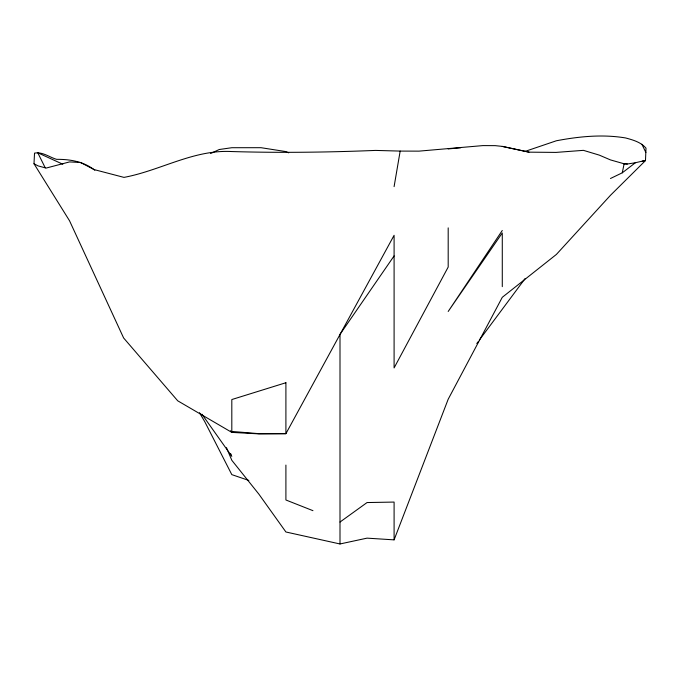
<?xml version="1.0" encoding="UTF-8"?>
<svg xmlns="http://www.w3.org/2000/svg" width="680" height="680" viewBox="0 0 680 680"><rect width="100%" height="100%" fill="white"/><g stroke="black" fill="none" stroke-linecap="round" stroke-linejoin="round"><path stroke-width="1.02" d="M226.482 447.652L231.812 460.292L258.859 494.122L285.906 531.99L340 543.966L367.047 538.144L394.094 539.861L448.188 399.228L502.282 297.313L556.376 254.448L610.47 195.304L645.473 160.599L646 148.155C640.9 142.12 633.012 139.969 625.677 137.972C602.65 134.096 579.164 136.451 556.376 140.769L524.501 151.597M448.188 227.868L448.188 267.053L394.094 367.923L394.094 235.297L285.906 433.67L258.859 433.874L231.812 432.387L177.718 400.809L123.624 337.977L69.53 220.762L34 163.752L34.527 153.119C42.542 151.572 49.308 157.191 56.602 159.341C70.261 159.214 83.751 161.577 94.817 170.213M394.094 186.635L400.171 151.088L418.99 151.138L482.885 145.596L495.252 145.647L502.282 146.395L528.972 152.158L556.019 152.405L583.423 150.348L599.275 155.117L610.47 159.91L624.13 163.795L627.342 164.007L635.366 162.758L645.524 160.378M610.47 178.5L622.268 172.814L624.13 163.795M502.282 230.486L448.188 311.466L502.282 232.959L502.282 286.646M394.094 255.909L340 334.365L340 543.966M476.79 343.536L478.031 341.844M479.272 340.153L525.189 278.451M622.268 172.814L635.366 162.758M340 522.044L367.047 502.554L394.094 502.069L394.094 539.861M210.579 153.553L219.232 149.515L231.812 147.713L261.01 147.696L285.906 151.589L288.702 152.821M642.217 161.168L645.473 160.599M448.188 148.92L460.768 147.764M400.171 151.088L375.513 150.416C327.624 152.362 279.735 152.957 231.812 151.546C193.621 149.447 160.454 170.587 123.981 177.386L94.121 169.583L80.563 162.477L69.53 161.925L46.146 168.07L38.131 165.911L34 163.752M623.399 163.684L627.342 164.007M502.282 146.395L528.972 152.158M248.846 480.445L231.812 474.631L204.765 421.685L199.461 412.683M312.953 510.671L285.906 499.987L285.906 465.077M62.798 164.212L37.782 152.779L45.254 167.85M230.528 430.738L231.812 432.387M231.812 456.373L201.892 414.162M641.869 144.219L645.873 152.481M230.546 453.458L231.387 455.396M285.906 382.729L231.812 399.543L231.812 431.443L258.859 433.661L285.906 433.67L285.906 382.729"/></g></svg>
